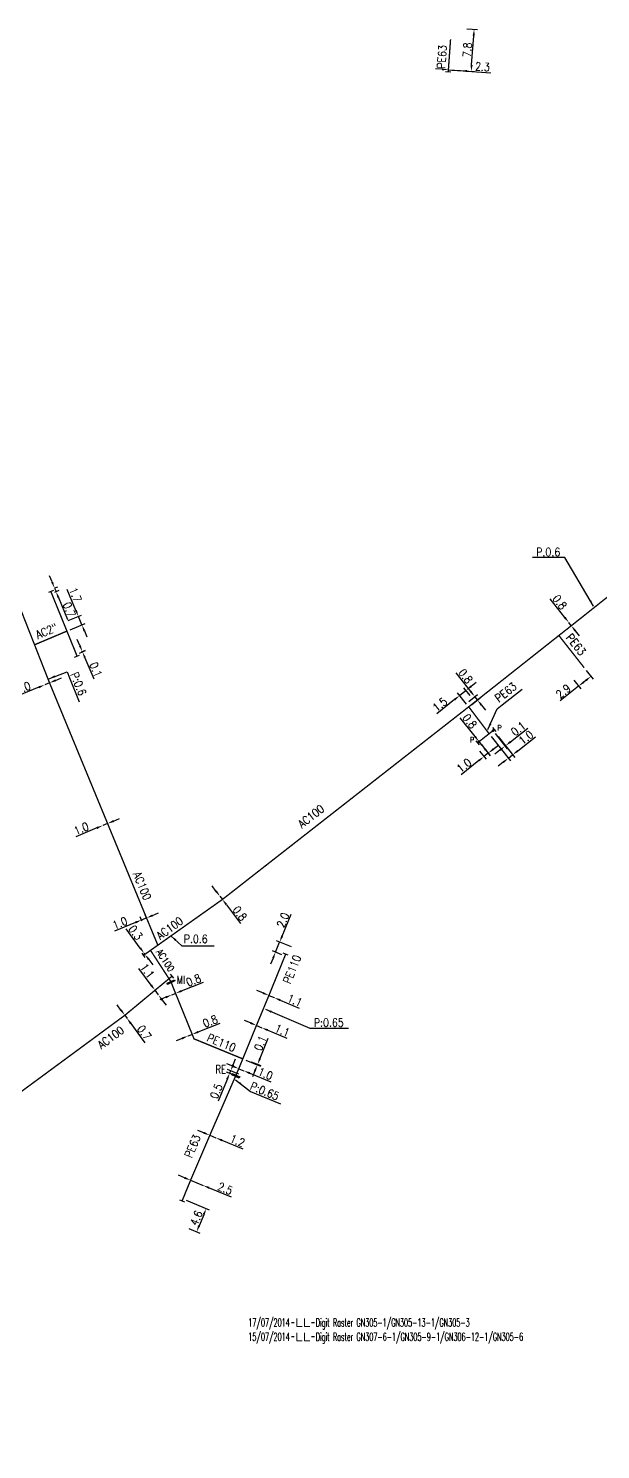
# Model space of a CAD drawing. Header units: millimetres. Extents: x 107999 to 109004, y 120010 to 121005.
# Drawn here: x 108469 to 108574.5, y 120740 to 121002 of the extents above; entities that cross this region are included whole.
import ezdxf
from ezdxf.enums import TextEntityAlignment as Align

# ---------------------------------------------------------------- set-up
doc = ezdxf.new("R2010")
doc.units = ezdxf.units.MM
doc.header["$PDMODE"] = 34
doc.linetypes.add('L_25_AP', pattern=[2000, 1000, 1000])
doc.linetypes.add('L_25_PE', pattern=[2000, 1000, 1000])
doc.layers.get('0').update_dxf_attribs({"linetype": 'CONTINUOUS'})
doc.layers.get('Defpoints').update_dxf_attribs({"linetype": 'CONTINUOUS'})
for name, color, linetype in [('L_150', 1, 'CONTINUOUS'), ('L_300', 7, 'CONTINUOUS'), ('L_340', 7, 'CONTINUOUS')]:
    doc.layers.add(name, color=color, linetype=linetype)
doc.styles.add('G_ROMANS', font='ROMANS.SHX', dxfattribs={"width": 0.75})
doc.styles.get("Standard").update_dxf_attribs({"font": 'romans.shx', "width": 0.85})
doc.dimstyles.get("Standard").update_dxf_attribs({"dimtxt": 1.5, "dimasz": 1.2, "dimexe": 0.625, "dimexo": 0.625, "dimgap": 0.25, "dimtad": 1, "dimdec": 1, "dimzin": 0, "dimdsep": 46, "dimtxsty": 'Standard', "dimcen": -0.5, "dimadec": 0, "dimazin": 0, "dimtfac": 1, "dimtdec": 1, "dimtmove": 0, "dimatfit": 3, "dimfxl": 0, "dimtolj": 1, "dimtzin": 0, "dimarcsym": 0})

# ---------------------------------------------------------------- blocks, each defined once
blk = doc.blocks.new('L_340_07')
at = {"color": 0, "linetype": 'Continuous', "const_width": 0.25, "flags": 128}
blk.add_lwpolyline([(0, 0), (0.35, 0)], dxfattribs=at)
at = {"color": 0, "linetype": 'Continuous', "flags": 128}
blk.add_lwpolyline([(0.35, -0.5), (0.35, 0.5)], dxfattribs=at)
at = {"color": 0, "linetype": 'Continuous', "width": 0.75, "flags": 3}
for tag, p in [('DEF_LEG', (0.72, -3.47)), ('DEF_COUP', (0.72, -5.97)), ('DEF_TYPE', (0.72, -8.47))]:
    blk.add_attdef(tag, text='', height=1.2, dxfattribs=at).set_placement(p, align=Align.MIDDLE)
blk = doc.blocks.new('GIS_MODF')
at = {"color": 0, "linetype": 'Continuous', "flags": 128}
for points in [[(-2.18, -0.01), (-1.68, -0.01)], [(1.52, -0.01), (2.02, -0.01)]]:
    blk.add_lwpolyline(points, dxfattribs=at)
at = {"color": 0, "linetype": 'Continuous', "width": 0.5}
blk.add_attdef('DATE', text='', height=1.5, dxfattribs=at).set_placement((-2.5, -0.8), align=Align.RIGHT)
at = {"color": 0, "linetype": 'Continuous', "width": 1.771291}
blk.add_attdef('USER', text='', height=1.5, dxfattribs=at).set_placement((-1.51, -0.8), (1.28, -0.8), align=Align.FIT)
at = {"color": 0, "linetype": 'Continuous', "width": 0.5}
blk.add_attdef('DESC', (2.29, -0.8), '', height=1.5, dxfattribs=at)
blk = doc.blocks.new('L_340_16')
at = {"linetype": 'Continuous'}
blk.add_hatch(color=0, dxfattribs=at).paths.add_polyline_path([(0.125, 0.75), (-0.125, 0.75), (-0.125, -0.75), (0.125, -0.75)])
at = {"color": 0, "linetype": 'Continuous'}
blk.add_lwpolyline([(-0.125, 0.75), (0.125, 0.75), (0.125, -0.75), (-0.125, -0.75)], close=True, dxfattribs=at)
at = {"color": 0, "linetype": 'Continuous', "width": 0.75}
for tag, height, flags, p in [('MI', 1.5, 8, (0, 3)), ('DEF_LEG', 1.2, 3, (0, -5)), ('DEF_COUP', 1.2, 3, (0, -7.5)), ('DEF_TYPE', 1.2, 3, (0, -10))]:
    blk.add_attdef(tag, text='', height=height, dxfattribs=dict(at, flags=flags)).set_placement(p, align=Align.MIDDLE)
blk = doc.blocks.new('L_340_21')
at = {"linetype": 'Continuous'}
blk.add_hatch(color=0, dxfattribs=at).paths.add_polyline_path([(0.125, 0.75), (-0.125, 0.75), (-0.125, -0.75), (0.125, -0.75)])
at = {"color": 0, "linetype": 'Continuous'}
blk.add_lwpolyline([(-0.125, 0.75), (0.125, 0.75), (0.125, -0.75), (-0.125, -0.75)], close=True, dxfattribs=at)
at = {"color": 0, "linetype": 'Continuous', "width": 0.75}
for tag, height, flags, p in [('RE', 1.5, 8, (0, 3)), ('DEF_LEG', 1.2, 3, (0, -5)), ('DEF_COUP', 1.2, 3, (0, -7.5)), ('DEF_TYPE', 1.2, 3, (0, -10))]:
    blk.add_attdef(tag, text='', height=height, dxfattribs=dict(at, flags=flags)).set_placement(p, align=Align.MIDDLE)
blk = doc.blocks.new('*D265')
at = {"layer": 'Defpoints', "color": 0, "linetype": 'Continuous', "transparency": 16777216}
for p in [(108546.47, 120994.37), (108548.72, 120994.21), (108548.72, 120994.21)]:
    blk.add_point(p, dxfattribs=at)
at = {"layer": 'L_340', "color": 0, "linetype": 'Continuous', "lineweight": -2, "transparency": 16777216}
for p, q in [((108545.27, 120994.45), (108544.08, 120994.53)), ((108546.47, 120994.37), (108548.72, 120994.21)), ((108549.91, 120994.12), (108554.27, 120993.81))]:
    blk.add_line(p, q, dxfattribs=at)
at = {"layer": 'L_340', "color": 0, "linetype": 'Continuous', "transparency": 16777216}
for points in [[(108545.29, 120994.65), (108545.26, 120994.25), (108546.47, 120994.37)], [(108549.93, 120994.32), (108549.9, 120993.92), (108548.72, 120994.21)]]:
    blk.add_solid(points, dxfattribs=at)
at = {"layer": 'L_340', "color": 0, "linetype": 'Continuous', "transparency": 16777216, "insert": (108552.76, 120994.92), "char_height": 1.5, "attachment_point": 5, "rotation": 355.9441}
blk.add_mtext('\\A1;2.3', dxfattribs=at)
blk = doc.blocks.new('*D277')
at = {"layer": 'Defpoints', "color": 0, "linetype": 'Continuous', "transparency": 16777216}
for p in [(108549.27, 121001.99), (108551.22, 121001.85), (108546.47, 120994.37)]:
    blk.add_point(p, dxfattribs=at)
at = {"layer": 'L_340', "color": 0, "linetype": 'Continuous', "lineweight": -2, "transparency": 16777216}
for p, q in [((108549.89, 121001.94), (108551.85, 121001.8)), ((108550.76, 120995.26), (108551.14, 121000.65)), ((108547.09, 120994.32), (108551.3, 120994.02))]:
    blk.add_line(p, q, dxfattribs=at)
at = {"layer": 'L_340', "color": 0, "linetype": 'Continuous', "transparency": 16777216}
for points in [[(108550.94, 121000.66), (108551.34, 121000.64), (108551.22, 121001.85)], [(108550.56, 120995.28), (108550.96, 120995.25), (108550.67, 120994.07)]]:
    blk.add_solid(points, dxfattribs=at)
at = {"layer": 'L_340', "color": 0, "linetype": 'Continuous', "transparency": 16777216, "insert": (108549.95, 120998.03), "char_height": 1.5, "attachment_point": 5, "rotation": 85.9441}
blk.add_mtext('\\A1;7.8', dxfattribs=at)
blk = doc.blocks.new('*D437')
at = {"layer": 'Defpoints', "color": 0, "linetype": 'Continuous', "transparency": 16777216}
for p in [(108473.28, 120898.58), (108473.82, 120898.8), (108473.27, 120897.82)]:
    blk.add_point(p, dxfattribs=at)
at = {"layer": 'L_340', "color": 0, "linetype": 'Continuous', "lineweight": -2, "transparency": 16777216}
for p, q in [((108473.37, 120899.92), (108472.91, 120901.03)), ((108473.82, 120898.8), (108474.09, 120898.15)), ((108473.85, 120898.82), (108474.4, 120899.04)), ((108473.85, 120898.06), (108474.66, 120898.39)), ((108474.54, 120897.04), (108476.19, 120893))]:
    blk.add_line(p, q, dxfattribs=at)
at = {"layer": 'L_340', "color": 0, "linetype": 'Continuous', "transparency": 16777216}
for points in [[(108473.55, 120899.99), (108473.18, 120899.84), (108473.82, 120898.8)], [(108474.72, 120897.12), (108474.35, 120896.97), (108474.09, 120898.15)]]:
    blk.add_solid(points, dxfattribs=at)
at = {"layer": 'L_340', "color": 0, "linetype": 'Continuous', "transparency": 16777216, "insert": (108476.52, 120894.84), "char_height": 1.5, "attachment_point": 5, "rotation": 292.2206}
blk.add_mtext('\\A1;0.7', dxfattribs=at)
blk = doc.blocks.new('*D438')
at = {"layer": 'Defpoints', "color": 0, "linetype": 'Continuous', "transparency": 16777216}
for p in [(108478.22, 120893.57), (108475.76, 120892.55), (108476.1, 120890.86)]:
    blk.add_point(p, dxfattribs=at)
at = {"layer": 'L_150', "color": 0, "linetype": 'Continuous', "lineweight": -2, "transparency": 16777216}
for p, q in [((108477.76, 120894.68), (108476.16, 120898.55)), ((108476.34, 120892.79), (108478.8, 120893.81)), ((108478.87, 120892), (108478.22, 120893.57)), ((108476.68, 120891.09), (108479.45, 120892.24)), ((108479.33, 120890.89), (108479.78, 120889.78))]:
    blk.add_line(p, q, dxfattribs=at)
at = {"layer": 'L_150', "color": 0, "linetype": 'Continuous', "transparency": 16777216}
for points in [[(108477.95, 120894.75), (108477.58, 120894.6), (108478.22, 120893.57)], [(108479.51, 120890.96), (108479.14, 120890.81), (108478.87, 120892)]]:
    blk.add_solid(points, dxfattribs=at)
at = {"layer": 'L_150', "color": 0, "linetype": 'Continuous', "transparency": 16777216, "insert": (108477.66, 120897.55), "char_height": 1.5, "attachment_point": 5, "rotation": 292.4281}
blk.add_mtext('\\A1;1.7', dxfattribs=at)
blk = doc.blocks.new('*D439')
at = {"layer": 'Defpoints', "color": 0, "linetype": 'Continuous', "transparency": 16777216}
for p in [(108472.02, 120880.96), (108472.02, 120880.96), (108472.89, 120881.32)]:
    blk.add_point(p, dxfattribs=at)
at = {"layer": 'L_150', "color": 0, "linetype": 'Continuous', "lineweight": -2, "transparency": 16777216}
for p, q in [((108470.91, 120880.5), (108467.04, 120878.9)), ((108472.89, 120881.32), (108472.02, 120880.96)), ((108474, 120881.78), (108475.11, 120882.24))]:
    blk.add_line(p, q, dxfattribs=at)
at = {"layer": 'L_150', "color": 0, "linetype": 'Continuous', "transparency": 16777216}
for points in [[(108470.83, 120880.68), (108470.98, 120880.31), (108472.02, 120880.96)], [(108473.93, 120881.96), (108474.08, 120881.59), (108472.89, 120881.32)]]:
    blk.add_solid(points, dxfattribs=at)
at = {"layer": 'L_150', "color": 0, "linetype": 'Continuous', "transparency": 16777216, "insert": (108468.04, 120880.39), "char_height": 1.5, "attachment_point": 5, "rotation": 22.4661}
blk.add_mtext('\\A1;1.0', dxfattribs=at)
blk = doc.blocks.new('*D440')
at = {"layer": 'Defpoints', "color": 0, "linetype": 'Continuous', "transparency": 16777216}
for p in [(108482.72, 120855.02), (108482.72, 120855.02), (108483.6, 120855.38)]:
    blk.add_point(p, dxfattribs=at)
at = {"layer": 'L_150', "color": 0, "linetype": 'Continuous', "lineweight": -2, "transparency": 16777216}
for p, q in [((108484.71, 120855.84), (108485.82, 120856.29)), ((108481.61, 120854.56), (108477.74, 120852.96)), ((108483.6, 120855.38), (108482.72, 120855.02))]:
    blk.add_line(p, q, dxfattribs=at)
at = {"layer": 'L_150', "color": 0, "linetype": 'Continuous', "transparency": 16777216}
for points in [[(108481.53, 120854.74), (108481.69, 120854.37), (108482.72, 120855.02)], [(108484.63, 120856.02), (108484.78, 120855.65), (108483.6, 120855.38)]]:
    blk.add_solid(points, dxfattribs=at)
at = {"layer": 'L_150', "color": 0, "linetype": 'Continuous', "transparency": 16777216, "insert": (108478.74, 120854.46), "char_height": 1.5, "attachment_point": 5, "rotation": 22.383}
blk.add_mtext('\\A1;1.0', dxfattribs=at)
blk = doc.blocks.new('*D441')
at = {"layer": 'Defpoints', "color": 0, "linetype": 'Continuous', "transparency": 16777216}
for p in [(108489.86, 120837.59), (108490.17, 120836.83), (108491.1, 120837.21)]:
    blk.add_point(p, dxfattribs=at)
at = {"layer": 'L_150', "color": 0, "linetype": 'Continuous', "lineweight": -2, "transparency": 16777216}
for p, q in [((108489.93, 120837.41), (108489.62, 120838.17)), ((108490.78, 120837.97), (108489.86, 120837.59)), ((108490.86, 120837.79), (108490.55, 120838.55)), ((108491.89, 120838.43), (108493, 120838.89)), ((108488.75, 120837.14), (108484.88, 120835.54))]:
    blk.add_line(p, q, dxfattribs=at)
at = {"layer": 'L_150', "color": 0, "linetype": 'Continuous', "transparency": 16777216}
for points in [[(108491.82, 120838.62), (108491.97, 120838.25), (108490.78, 120837.97)], [(108488.67, 120837.32), (108488.83, 120836.95), (108489.86, 120837.59)]]:
    blk.add_solid(points, dxfattribs=at)
at = {"layer": 'L_150', "color": 0, "linetype": 'Continuous', "transparency": 16777216, "insert": (108485.88, 120837.03), "char_height": 1.5, "attachment_point": 5, "rotation": 22.3813}
blk.add_mtext('\\A1;1.0', dxfattribs=at)
blk = doc.blocks.new('*D442')
at = {"layer": 'Defpoints', "color": 0, "linetype": 'Continuous', "transparency": 16777216}
for p in [(108490.34, 120831.47), (108490.34, 120831.47), (108490.49, 120831.27)]:
    blk.add_point(p, dxfattribs=at)
at = {"layer": 'L_340', "color": 0, "linetype": 'Continuous', "lineweight": -2, "transparency": 16777216}
for p, q in [((108489.62, 120832.43), (108487.02, 120835.95)), ((108490.49, 120831.27), (108490.34, 120831.47)), ((108491.2, 120830.31), (108491.92, 120829.34))]:
    blk.add_line(p, q, dxfattribs=at)
at = {"layer": 'L_340', "color": 0, "linetype": 'Continuous', "transparency": 16777216}
for points in [[(108489.78, 120832.55), (108489.46, 120832.32), (108490.34, 120831.47)], [(108491.36, 120830.42), (108491.04, 120830.19), (108490.49, 120831.27)]]:
    blk.add_solid(points, dxfattribs=at)
at = {"layer": 'L_340', "color": 0, "linetype": 'Continuous', "transparency": 16777216, "insert": (108488.77, 120835.27), "char_height": 1.5, "attachment_point": 5, "rotation": 306.5293}
blk.add_mtext('\\A1;0.3', dxfattribs=at)
blk = doc.blocks.new('*D445')
at = {"layer": 'Defpoints', "color": 0, "linetype": 'Continuous', "transparency": 16777216}
for p in [(108477.84, 120886.58), (108478.2, 120886.78), (108478.94, 120887.1)]:
    blk.add_point(p, dxfattribs=at)
at = {"layer": 'L_340', "color": 0, "linetype": 'Continuous', "lineweight": -2, "transparency": 16777216}
for p, q in [((108478.48, 120888.2), (108478.01, 120889.31)), ((108478.42, 120886.82), (108479.54, 120887.29)), ((108478.77, 120887.02), (108479.52, 120887.34)), ((108478.94, 120887.1), (108478.96, 120887.05)), ((108479.43, 120885.94), (108481.06, 120882.08))]:
    blk.add_line(p, q, dxfattribs=at)
at = {"layer": 'L_340', "color": 0, "linetype": 'Continuous', "transparency": 16777216}
for points in [[(108478.66, 120888.28), (108478.29, 120888.12), (108478.94, 120887.1)], [(108479.61, 120886.02), (108479.25, 120885.87), (108478.96, 120887.05)]]:
    blk.add_solid(points, dxfattribs=at)
at = {"layer": 'L_340', "color": 0, "linetype": 'Continuous', "transparency": 16777216, "insert": (108481.43, 120883.77), "char_height": 1.5, "attachment_point": 5, "rotation": 292.8728}
blk.add_mtext('\\A1;0.1', dxfattribs=at)
blk = doc.blocks.new('*D449')
at = {"layer": 'Defpoints', "color": 0, "linetype": 'Continuous', "transparency": 16777216}
for p in [(108486.78, 120820.02), (108487.19, 120819.46), (108487.19, 120819.46)]:
    blk.add_point(p, dxfattribs=at)
at = {"layer": 'L_150', "color": 0, "linetype": 'Continuous', "lineweight": -2, "transparency": 16777216}
for p, q in [((108486.06, 120820.99), (108485.35, 120821.95)), ((108486.78, 120820.02), (108487.19, 120819.46)), ((108487.9, 120818.49), (108490.5, 120814.97))]:
    blk.add_line(p, q, dxfattribs=at)
at = {"layer": 'L_150', "color": 0, "linetype": 'Continuous', "transparency": 16777216}
for points in [[(108486.23, 120821.1), (108485.9, 120820.87), (108486.78, 120820.02)], [(108488.06, 120818.61), (108487.74, 120818.37), (108487.19, 120819.46)]]:
    blk.add_solid(points, dxfattribs=at)
at = {"layer": 'L_150', "color": 0, "linetype": 'Continuous', "transparency": 16777216, "insert": (108490.36, 120816.84), "char_height": 1.5, "attachment_point": 5, "rotation": 306.3827}
blk.add_mtext('\\A1;0.7', dxfattribs=at)
blk = doc.blocks.new('*D450')
at = {"layer": 'Defpoints', "color": 0, "linetype": 'Continuous', "transparency": 16777216}
for p in [(108492.35, 120824.64), (108492.98, 120823.79), (108492.98, 120823.79)]:
    blk.add_point(p, dxfattribs=at)
at = {"layer": 'L_150', "color": 0, "linetype": 'Continuous', "lineweight": -2, "transparency": 16777216}
for p, q in [((108491.63, 120825.6), (108489.35, 120828.67)), ((108492.98, 120823.79), (108492.35, 120824.64)), ((108493.69, 120822.83), (108494.41, 120821.87))]:
    blk.add_line(p, q, dxfattribs=at)
at = {"layer": 'L_150', "color": 0, "linetype": 'Continuous', "transparency": 16777216}
for points in [[(108491.8, 120825.72), (108491.47, 120825.48), (108492.35, 120824.64)], [(108493.85, 120822.95), (108493.53, 120822.71), (108492.98, 120823.79)]]:
    blk.add_solid(points, dxfattribs=at)
at = {"layer": 'L_150', "color": 0, "linetype": 'Continuous', "transparency": 16777216, "insert": (108490.94, 120828.21), "char_height": 1.5, "attachment_point": 5, "rotation": 306.6447}
blk.add_mtext('\\A1;1.1', dxfattribs=at)
blk = doc.blocks.new('*D451')
at = {"layer": 'Defpoints', "color": 0, "linetype": 'Continuous', "transparency": 16777216}
for p in [(108495.44, 120823.79), (108495.44, 120823.79), (108496.14, 120824.07)]:
    blk.add_point(p, dxfattribs=at)
at = {"layer": 'L_150', "color": 0, "linetype": 'Continuous', "lineweight": -2, "transparency": 16777216}
for p, q in [((108497.25, 120824.51), (108501.31, 120826.15)), ((108494.33, 120823.34), (108493.22, 120822.89)), ((108495.44, 120823.79), (108496.14, 120824.07))]:
    blk.add_line(p, q, dxfattribs=at)
at = {"layer": 'L_150', "color": 0, "linetype": 'Continuous', "transparency": 16777216}
for points in [[(108494.26, 120823.52), (108494.41, 120823.15), (108495.44, 120823.79)], [(108497.18, 120824.7), (108497.33, 120824.33), (108496.14, 120824.07)]]:
    blk.add_solid(points, dxfattribs=at)
at = {"layer": 'L_150', "color": 0, "linetype": 'Continuous', "transparency": 16777216, "insert": (108499.46, 120826.48), "char_height": 1.5, "attachment_point": 5, "rotation": 21.9219}
blk.add_mtext('\\A1;0.8', dxfattribs=at)
blk = doc.blocks.new('*D452')
at = {"layer": 'Defpoints', "color": 0, "linetype": 'Continuous', "transparency": 16777216}
for p in [(108506.3, 120809.78), (108507.23, 120808.85), (108508.37, 120808.92)]:
    blk.add_point(p, dxfattribs=at)
at = {"layer": 'L_340', "color": 0, "linetype": 'Continuous', "lineweight": -2, "transparency": 16777216}
for p, q in [((108506.76, 120810.89), (108507.22, 120812)), ((108506.65, 120809.09), (108505.53, 120809.56)), ((108507.79, 120809.16), (108505.72, 120810.02)), ((108506.3, 120809.78), (108506.11, 120809.32)), ((108505.65, 120808.21), (108503.97, 120804.18))]:
    blk.add_line(p, q, dxfattribs=at)
at = {"layer": 'L_340', "color": 0, "linetype": 'Continuous', "transparency": 16777216}
for points in [[(108505.46, 120808.29), (108505.83, 120808.13), (108506.11, 120809.32)], [(108506.58, 120810.97), (108506.95, 120810.81), (108506.3, 120809.78)]]:
    blk.add_solid(points, dxfattribs=at)
at = {"layer": 'L_340', "color": 0, "linetype": 'Continuous', "transparency": 16777216, "insert": (108503.66, 120806.02), "char_height": 1.5, "attachment_point": 5, "rotation": 67.4122}
blk.add_mtext('\\A1;0.5', dxfattribs=at)
blk = doc.blocks.new('*D453')
at = {"layer": 'Defpoints', "color": 0, "linetype": 'Continuous', "transparency": 16777216}
for p in [(108508.54, 120811.99), (108509.51, 120811.7), (108511.27, 120810.98)]:
    blk.add_point(p, dxfattribs=at)
at = {"layer": 'L_150', "color": 0, "linetype": 'Continuous', "lineweight": -2, "transparency": 16777216}
for p, q in [((108511.72, 120812.09), (108513.25, 120815.79)), ((108509.12, 120811.75), (108511.81, 120810.65)), ((108510.09, 120811.46), (108511.85, 120810.74)), ((108510.77, 120809.77), (108510.32, 120808.66)), ((108511.23, 120810.88), (108511.27, 120810.98))]:
    blk.add_line(p, q, dxfattribs=at)
at = {"layer": 'L_150', "color": 0, "linetype": 'Continuous', "transparency": 16777216}
for points in [[(108511.54, 120812.16), (108511.91, 120812.01), (108511.27, 120810.98)], [(108510.59, 120809.85), (108510.96, 120809.7), (108511.23, 120810.88)]]:
    blk.add_solid(points, dxfattribs=at)
at = {"layer": 'L_150', "color": 0, "linetype": 'Continuous', "transparency": 16777216, "insert": (108511.79, 120814.87), "char_height": 1.5, "attachment_point": 5, "rotation": 67.6666}
blk.add_mtext('\\A1;0.1', dxfattribs=at)
blk = doc.blocks.new('*D454')
at = {"layer": 'Defpoints', "color": 0, "linetype": 'Continuous', "transparency": 16777216}
for p in [(108507.8, 120810.18), (108508.73, 120809.8), (108508.73, 120809.8)]:
    blk.add_point(p, dxfattribs=at)
at = {"layer": 'L_150', "color": 0, "linetype": 'Continuous', "lineweight": -2, "transparency": 16777216}
for p, q in [((108506.69, 120810.63), (108505.58, 120811.09)), ((108507.8, 120810.18), (108508.73, 120809.8)), ((108509.84, 120809.35), (108513.72, 120807.76))]:
    blk.add_line(p, q, dxfattribs=at)
at = {"layer": 'L_150', "color": 0, "linetype": 'Continuous', "transparency": 16777216}
for points in [[(108506.77, 120810.82), (108506.62, 120810.45), (108507.8, 120810.18)], [(108509.92, 120809.53), (108509.76, 120809.16), (108508.73, 120809.8)]]:
    blk.add_solid(points, dxfattribs=at)
at = {"layer": 'L_150', "color": 0, "linetype": 'Continuous', "transparency": 16777216, "insert": (108512.71, 120809.25), "char_height": 1.5, "attachment_point": 5, "rotation": 337.7218}
blk.add_mtext('\\A1;1.0', dxfattribs=at)
blk = doc.blocks.new('*D455')
at = {"layer": 'Defpoints', "color": 0, "linetype": 'Continuous', "transparency": 16777216}
for p in [(108502.46, 120797.9), (108503.57, 120797.44), (108503.57, 120797.44)]:
    blk.add_point(p, dxfattribs=at)
at = {"layer": 'L_150', "color": 0, "linetype": 'Continuous', "lineweight": -2, "transparency": 16777216}
for p, q in [((108501.35, 120798.35), (108500.24, 120798.81)), ((108502.46, 120797.9), (108503.57, 120797.44)), ((108504.68, 120796.99), (108508.56, 120795.4))]:
    blk.add_line(p, q, dxfattribs=at)
at = {"layer": 'L_150', "color": 0, "linetype": 'Continuous', "transparency": 16777216}
for points in [[(108501.43, 120798.54), (108501.28, 120798.17), (108502.46, 120797.9)], [(108504.76, 120797.17), (108504.61, 120796.8), (108503.57, 120797.44)]]:
    blk.add_solid(points, dxfattribs=at)
at = {"layer": 'L_150', "color": 0, "linetype": 'Continuous', "transparency": 16777216, "insert": (108507.56, 120796.89), "char_height": 1.5, "attachment_point": 5, "rotation": 337.7218}
blk.add_mtext('\\A1;1.2', dxfattribs=at)
blk = doc.blocks.new('*D456')
at = {"layer": 'Defpoints', "color": 0, "linetype": 'Continuous', "transparency": 16777216}
for p in [(108498.91, 120789.61), (108501.22, 120788.66), (108501.22, 120788.66)]:
    blk.add_point(p, dxfattribs=at)
at = {"layer": 'L_150', "color": 0, "linetype": 'Continuous', "lineweight": -2, "transparency": 16777216}
for p, q in [((108497.8, 120790.06), (108496.69, 120790.52)), ((108498.91, 120789.61), (108501.22, 120788.66)), ((108502.33, 120788.21), (108506.38, 120786.55))]:
    blk.add_line(p, q, dxfattribs=at)
at = {"layer": 'L_150', "color": 0, "linetype": 'Continuous', "transparency": 16777216}
for points in [[(108497.87, 120790.25), (108497.72, 120789.88), (108498.91, 120789.61)], [(108502.41, 120788.39), (108502.26, 120788.02), (108501.22, 120788.66)]]:
    blk.add_solid(points, dxfattribs=at)
at = {"layer": 'L_150', "color": 0, "linetype": 'Continuous', "transparency": 16777216, "insert": (108505.29, 120788.08), "char_height": 1.5, "attachment_point": 5, "rotation": 337.7578}
blk.add_mtext('\\A1;2.5', dxfattribs=at)
blk = doc.blocks.new('*D457')
at = {"layer": 'Defpoints', "color": 0, "linetype": 'Continuous', "transparency": 16777216}
for p in [(108497.49, 120786.15), (108498.03, 120780.95), (108500.03, 120780.12)]:
    blk.add_point(p, dxfattribs=at)
at = {"layer": 'L_340', "color": 0, "linetype": 'Continuous', "lineweight": -2, "transparency": 16777216}
for p, q in [((108498.07, 120785.91), (108502.36, 120784.13)), ((108501.33, 120783.26), (108500.49, 120781.23)), ((108498.61, 120780.71), (108500.6, 120779.88))]:
    blk.add_line(p, q, dxfattribs=at)
at = {"layer": 'L_340', "color": 0, "linetype": 'Continuous', "transparency": 16777216}
for points in [[(108501.14, 120783.34), (108501.51, 120783.19), (108501.79, 120784.37)], [(108500.3, 120781.31), (108500.67, 120781.16), (108500.03, 120780.12)]]:
    blk.add_solid(points, dxfattribs=at)
at = {"layer": 'L_340', "color": 0, "linetype": 'Continuous', "transparency": 16777216, "insert": (108499.98, 120782.63), "char_height": 1.5, "attachment_point": 5, "rotation": 67.5282}
blk.add_mtext('\\A1;4.6', dxfattribs=at)
blk = doc.blocks.new('*D458')
at = {"layer": 'Defpoints', "color": 0, "linetype": 'Continuous', "transparency": 16777216}
for p in [(108511.06, 120818.15), (108512.03, 120817.74), (108512.03, 120817.74)]:
    blk.add_point(p, dxfattribs=at)
at = {"layer": 'L_150', "color": 0, "linetype": 'Continuous', "lineweight": -2, "transparency": 16777216}
for p, q in [((108509.96, 120818.62), (108508.85, 120819.08)), ((108511.06, 120818.15), (108512.03, 120817.74)), ((108513.14, 120817.28), (108516.66, 120815.8))]:
    blk.add_line(p, q, dxfattribs=at)
at = {"layer": 'L_150', "color": 0, "linetype": 'Continuous', "transparency": 16777216}
for points in [[(108510.04, 120818.8), (108509.88, 120818.43), (108511.06, 120818.15)], [(108513.22, 120817.46), (108513.06, 120817.1), (108512.03, 120817.74)]]:
    blk.add_solid(points, dxfattribs=at)
at = {"layer": 'L_150', "color": 0, "linetype": 'Continuous', "transparency": 16777216, "insert": (108515.84, 120817.23), "char_height": 1.5, "attachment_point": 5, "rotation": 337.1941}
blk.add_mtext('\\A1;1.1', dxfattribs=at)
blk = doc.blocks.new('*D459')
at = {"layer": 'Defpoints', "color": 0, "linetype": 'Continuous', "transparency": 16777216}
for p in [(108513.36, 120823.68), (108514.33, 120823.28), (108514.33, 120823.28)]:
    blk.add_point(p, dxfattribs=at)
at = {"layer": 'L_150', "color": 0, "linetype": 'Continuous', "lineweight": -2, "transparency": 16777216}
for p, q in [((108512.25, 120824.14), (108511.14, 120824.6)), ((108513.36, 120823.68), (108514.33, 120823.28)), ((108515.43, 120822.82), (108518.97, 120821.35))]:
    blk.add_line(p, q, dxfattribs=at)
at = {"layer": 'L_150', "color": 0, "linetype": 'Continuous', "transparency": 16777216}
for points in [[(108512.32, 120824.33), (108512.17, 120823.96), (108513.36, 120823.68)], [(108515.51, 120823), (108515.36, 120822.63), (108514.33, 120823.28)]]:
    blk.add_solid(points, dxfattribs=at)
at = {"layer": 'L_150', "color": 0, "linetype": 'Continuous', "transparency": 16777216, "insert": (108518.14, 120822.78), "char_height": 1.5, "attachment_point": 5, "rotation": 337.4731}
blk.add_mtext('\\A1;1.1', dxfattribs=at)
blk = doc.blocks.new('*D460')
at = {"layer": 'Defpoints', "color": 0, "linetype": 'Continuous', "transparency": 16777216}
for p in [(108504.33, 120841.98), (108504.33, 120841.98), (108504.78, 120841.38)]:
    blk.add_point(p, dxfattribs=at)
at = {"layer": 'L_150', "color": 0, "linetype": 'Continuous', "lineweight": -2, "transparency": 16777216}
for p, q in [((108503.6, 120842.94), (108502.88, 120843.89)), ((108504.33, 120841.98), (108504.78, 120841.38)), ((108505.51, 120840.42), (108508.15, 120836.94))]:
    blk.add_line(p, q, dxfattribs=at)
at = {"layer": 'L_150', "color": 0, "linetype": 'Continuous', "transparency": 16777216}
for points in [[(108503.76, 120843.06), (108503.44, 120842.81), (108504.33, 120841.98)], [(108505.67, 120840.55), (108505.35, 120840.3), (108504.78, 120841.38)]]:
    blk.add_solid(points, dxfattribs=at)
at = {"layer": 'L_150', "color": 0, "linetype": 'Continuous', "transparency": 16777216, "insert": (108507.99, 120838.81), "char_height": 1.5, "attachment_point": 5, "rotation": 307.1445}
blk.add_mtext('\\A1;0.8', dxfattribs=at)
blk = doc.blocks.new('*D461')
at = {"layer": 'Defpoints', "color": 0, "linetype": 'Continuous', "transparency": 16777216}
for p in [(108549.72, 120879.92), (108550.89, 120878.47), (108550.22, 120876.9)]:
    blk.add_point(p, dxfattribs=at)
at = {"layer": 'L_150', "color": 0, "linetype": 'Continuous', "lineweight": -2, "transparency": 16777216}
for p, q in [((108549.72, 120879.92), (108548.55, 120878.98)), ((108550.5, 120878.96), (108549.33, 120880.41)), ((108550.66, 120880.68), (108551.6, 120881.43)), ((108547.62, 120878.23), (108544.35, 120875.61)), ((108549.83, 120877.39), (108548.16, 120879.47))]:
    blk.add_line(p, q, dxfattribs=at)
at = {"layer": 'L_150', "color": 0, "linetype": 'Continuous', "transparency": 16777216}
for points in [[(108550.53, 120880.83), (108550.78, 120880.52), (108549.72, 120879.92)], [(108547.49, 120878.39), (108547.74, 120878.08), (108548.55, 120878.98)]]:
    blk.add_solid(points, dxfattribs=at)
at = {"layer": 'L_150', "color": 0, "linetype": 'Continuous', "transparency": 16777216, "insert": (108544.89, 120877.32), "char_height": 1.5, "attachment_point": 5, "rotation": 38.7655}
blk.add_mtext('\\A1;1.5', dxfattribs=at)
blk = doc.blocks.new('*D462')
at = {"layer": 'Defpoints', "color": 0, "linetype": 'Continuous', "transparency": 16777216}
for p in [(108553.98, 120871.94), (108555.26, 120871.94), (108558.32, 120868.04)]:
    blk.add_point(p, dxfattribs=at)
at = {"layer": 'L_150', "color": 0, "linetype": 'Continuous', "lineweight": -2, "transparency": 16777216}
for p, q in [((108554.37, 120871.45), (108557.92, 120866.93)), ((108555.64, 120871.45), (108558.7, 120867.55)), ((108559.26, 120868.78), (108562.56, 120871.37)), ((108557.53, 120867.43), (108558.32, 120868.04)), ((108556.59, 120866.68), (108555.65, 120865.94))]:
    blk.add_line(p, q, dxfattribs=at)
at = {"layer": 'L_150', "color": 0, "linetype": 'Continuous', "transparency": 16777216}
for points in [[(108556.47, 120866.84), (108556.71, 120866.53), (108557.53, 120867.43)], [(108559.14, 120868.94), (108559.39, 120868.63), (108558.32, 120868.04)]]:
    blk.add_solid(points, dxfattribs=at)
at = {"layer": 'L_150', "color": 0, "linetype": 'Continuous', "transparency": 16777216, "insert": (108560.76, 120871.24), "char_height": 1.5, "attachment_point": 5, "rotation": 38.1695}
blk.add_mtext('\\A1;1.0', dxfattribs=at)
blk = doc.blocks.new('*D463')
at = {"layer": 'Defpoints', "color": 0, "linetype": 'Continuous', "transparency": 16777216}
for p in [(108552.12, 120870.48), (108552.62, 120869.85), (108552.62, 120869.85)]:
    blk.add_point(p, dxfattribs=at)
at = {"layer": 'L_300', "color": 0, "linetype": 'Continuous', "lineweight": -2, "transparency": 16777216}
for p, q in [((108551.38, 120871.42), (108548.64, 120874.88)), ((108552.62, 120869.85), (108552.12, 120870.48)), ((108553.36, 120868.91), (108554.11, 120867.97))]:
    blk.add_line(p, q, dxfattribs=at)
at = {"layer": 'L_300', "color": 0, "linetype": 'Continuous', "transparency": 16777216}
for points in [[(108551.53, 120871.55), (108551.22, 120871.3), (108552.12, 120870.48)], [(108553.52, 120869.04), (108553.21, 120868.79), (108552.62, 120869.85)]]:
    blk.add_solid(points, dxfattribs=at)
at = {"layer": 'L_300', "color": 0, "linetype": 'Continuous', "transparency": 16777216, "insert": (108550.41, 120874.26), "char_height": 1.5, "attachment_point": 5, "rotation": 308.3603}
blk.add_mtext('\\A1;0.8', dxfattribs=at)
blk = doc.blocks.new('*D464')
at = {"layer": 'Defpoints', "color": 0, "linetype": 'Continuous', "transparency": 16777216}
for p in [(108552.12, 120870.48), (108551.84, 120869.23), (108553.03, 120867.73)]:
    blk.add_point(p, dxfattribs=at)
at = {"layer": 'L_300', "color": 0, "linetype": 'Continuous', "lineweight": -2, "transparency": 16777216}
for p, q in [((108552.51, 120869.99), (108554.2, 120867.86)), ((108554.75, 120869.09), (108555.69, 120869.84)), ((108552.09, 120866.98), (108548.8, 120864.38)), ((108552.22, 120868.74), (108553.42, 120867.24)), ((108553.81, 120868.35), (108553.03, 120867.73))]:
    blk.add_line(p, q, dxfattribs=at)
at = {"layer": 'L_300', "color": 0, "linetype": 'Continuous', "transparency": 16777216}
for points in [[(108551.96, 120867.14), (108552.21, 120866.83), (108553.03, 120867.73)], [(108554.63, 120869.25), (108554.88, 120868.94), (108553.81, 120868.35)]]:
    blk.add_solid(points, dxfattribs=at)
at = {"layer": 'L_300', "color": 0, "linetype": 'Continuous', "transparency": 16777216, "insert": (108549.35, 120866.09), "char_height": 1.5, "attachment_point": 5, "rotation": 38.3602}
blk.add_mtext('\\A1;1.0', dxfattribs=at)
blk = doc.blocks.new('*D465')
at = {"layer": 'Defpoints', "color": 0, "linetype": 'Continuous', "transparency": 16777216}
for p in [(108554.69, 120872.5), (108555.26, 120871.94), (108557, 120869.72)]:
    blk.add_point(p, dxfattribs=at)
at = {"layer": 'L_300', "color": 0, "linetype": 'Continuous', "lineweight": -2, "transparency": 16777216}
for p, q in [((108555.07, 120872.01), (108557.31, 120869.16)), ((108557.95, 120870.46), (108561.1, 120872.94)), ((108555.64, 120871.45), (108557.39, 120869.23)), ((108556.92, 120869.66), (108557, 120869.72)), ((108555.98, 120868.91), (108555.04, 120868.17))]:
    blk.add_line(p, q, dxfattribs=at)
at = {"layer": 'L_300', "color": 0, "linetype": 'Continuous', "transparency": 16777216}
for points in [[(108555.86, 120869.07), (108556.1, 120868.76), (108556.92, 120869.66)], [(108557.82, 120870.62), (108558.07, 120870.3), (108557, 120869.72)]]:
    blk.add_solid(points, dxfattribs=at)
at = {"layer": 'L_300', "color": 0, "linetype": 'Continuous', "transparency": 16777216, "insert": (108559.37, 120872.85), "char_height": 1.5, "attachment_point": 5, "rotation": 38.1695}
blk.add_mtext('\\A1;0.1', dxfattribs=at)
blk = doc.blocks.new('*D466')
at = {"layer": 'Defpoints', "color": 0, "linetype": 'Continuous', "transparency": 16777216}
for p in [(108549.72, 120877.53), (108551.33, 120878.79), (108550.22, 120876.9)]:
    blk.add_point(p, dxfattribs=at)
at = {"layer": 'L_150', "color": 0, "linetype": 'Continuous', "lineweight": -2, "transparency": 16777216}
for p, q in [((108550.59, 120879.74), (108547.88, 120883.18)), ((108550.21, 120877.91), (108551.82, 120879.18)), ((108550.71, 120877.29), (108552.31, 120878.55)), ((108551.82, 120878.17), (108551.33, 120878.79)), ((108552.56, 120877.22), (108553.31, 120876.28))]:
    blk.add_line(p, q, dxfattribs=at)
at = {"layer": 'L_150', "color": 0, "linetype": 'Continuous', "transparency": 16777216}
for points in [[(108550.74, 120879.86), (108550.43, 120879.61), (108551.33, 120878.79)], [(108552.72, 120877.35), (108552.41, 120877.1), (108551.82, 120878.17)]]:
    blk.add_solid(points, dxfattribs=at)
at = {"layer": 'L_150', "color": 0, "linetype": 'Continuous', "transparency": 16777216, "insert": (108549.64, 120882.55), "char_height": 1.5, "attachment_point": 5, "rotation": 308.2318}
blk.add_mtext('\\A1;0.8', dxfattribs=at)
blk = doc.blocks.new('*D467')
at = {"layer": 'Defpoints', "color": 0, "linetype": 'Continuous', "transparency": 16777216}
for p in [(108568.68, 120892.44), (108568.68, 120892.44), (108569.14, 120891.85)]:
    blk.add_point(p, dxfattribs=at)
at = {"layer": 'L_150', "color": 0, "linetype": 'Continuous', "lineweight": -2, "transparency": 16777216}
for p, q in [((108567.94, 120893.39), (108565.25, 120896.83)), ((108569.14, 120891.85), (108568.68, 120892.44)), ((108569.88, 120890.91), (108570.62, 120889.96))]:
    blk.add_line(p, q, dxfattribs=at)
at = {"layer": 'L_150', "color": 0, "linetype": 'Continuous', "transparency": 16777216}
for points in [[(108568.1, 120893.51), (108567.78, 120893.27), (108568.68, 120892.44)], [(108570.04, 120891.03), (108569.72, 120890.78), (108569.14, 120891.85)]]:
    blk.add_solid(points, dxfattribs=at)
at = {"layer": 'L_150', "color": 0, "linetype": 'Continuous', "transparency": 16777216, "insert": (108567.01, 120896.2), "char_height": 1.5, "attachment_point": 5, "rotation": 308.0056}
blk.add_mtext('\\A1;0.8', dxfattribs=at)
blk = doc.blocks.new('*D468')
at = {"layer": 'Defpoints', "color": 0, "linetype": 'Continuous', "transparency": 16777216}
for p in [(108571.52, 120884.11), (108569.24, 120882.32), (108570.5, 120880.72)]:
    blk.add_point(p, dxfattribs=at)
at = {"layer": 'L_150', "color": 0, "linetype": 'Continuous', "lineweight": -2, "transparency": 16777216}
for p, q in [((108571.91, 120883.62), (108573.16, 120882.03)), ((108570.5, 120880.72), (108567.07, 120878.03)), ((108569.63, 120881.82), (108570.88, 120880.23)), ((108571.83, 120881.77), (108571.44, 120881.47))]:
    blk.add_line(p, q, dxfattribs=at)
at = {"layer": 'L_150', "color": 0, "linetype": 'Continuous', "transparency": 16777216}
for points in [[(108571.71, 120881.93), (108571.96, 120881.62), (108572.78, 120882.52)], [(108571.32, 120881.62), (108571.56, 120881.31), (108570.5, 120880.72)]]:
    blk.add_solid(points, dxfattribs=at)
at = {"layer": 'L_150', "color": 0, "linetype": 'Continuous', "transparency": 16777216, "insert": (108567.67, 120879.77), "char_height": 1.5, "attachment_point": 5, "rotation": 38.1828}
blk.add_mtext('\\A1;2.9', dxfattribs=at)
blk = doc.blocks.new('*D471')
at = {"layer": 'Defpoints', "color": 0, "linetype": 'Continuous', "transparency": 16777216}
for p in [(108498.47, 120816.22), (108498.47, 120816.22), (108499.21, 120816.51)]:
    blk.add_point(p, dxfattribs=at)
at = {"layer": 'L_150', "color": 0, "linetype": 'Continuous', "lineweight": -2, "transparency": 16777216}
for p, q in [((108500.33, 120816.96), (108504.39, 120818.58)), ((108497.36, 120815.77), (108496.24, 120815.33)), ((108498.47, 120816.22), (108499.21, 120816.51))]:
    blk.add_line(p, q, dxfattribs=at)
at = {"layer": 'L_150', "color": 0, "linetype": 'Continuous', "transparency": 16777216}
for points in [[(108500.25, 120817.15), (108500.4, 120816.77), (108499.21, 120816.51)], [(108497.28, 120815.96), (108497.43, 120815.59), (108498.47, 120816.22)]]:
    blk.add_solid(points, dxfattribs=at)
at = {"layer": 'L_150', "color": 0, "linetype": 'Continuous', "transparency": 16777216, "insert": (108502.54, 120818.92), "char_height": 1.5, "attachment_point": 5, "rotation": 21.7997}
blk.add_mtext('\\A1;0.8', dxfattribs=at)
blk = doc.blocks.new('*D472')
at = {"layer": 'Defpoints', "color": 0, "linetype": 'Continuous', "transparency": 16777216}
for p in [(108515.34, 120833.52), (108516.31, 120830.95), (108518.08, 120832.39)]:
    blk.add_point(p, dxfattribs=at)
at = {"layer": 'L_340', "color": 0, "linetype": 'Continuous', "lineweight": -2, "transparency": 16777216}
for p, q in [((108515.8, 120834.62), (108517.47, 120838.67)), ((108514.58, 120831.67), (108515.34, 120833.52)), ((108517.5, 120832.63), (108514.77, 120833.75)), ((108514.13, 120830.56), (108513.67, 120829.45)), ((108515.73, 120831.19), (108514.01, 120831.9))]:
    blk.add_line(p, q, dxfattribs=at)
at = {"layer": 'L_340', "color": 0, "linetype": 'Continuous', "transparency": 16777216}
for points in [[(108515.62, 120834.7), (108515.99, 120834.55), (108515.34, 120833.52)], [(108513.94, 120830.63), (108514.31, 120830.48), (108514.58, 120831.67)]]:
    blk.add_solid(points, dxfattribs=at)
at = {"layer": 'L_340', "color": 0, "linetype": 'Continuous', "transparency": 16777216, "insert": (108515.94, 120837.58), "char_height": 1.5, "attachment_point": 5, "rotation": 67.6224}
blk.add_mtext('\\A1;2.0', dxfattribs=at)
blk = doc.blocks.new('L_300_12')
at = {"color": 0, "linetype": 'Continuous', "const_width": 0.248, "flags": 128}
blk.add_lwpolyline([(-0.13, 0, 1), (0.13, 0, 1)], format="xyb", close=True, dxfattribs=at)
at = {"linetype": 'Continuous', "style": 'G_ROMANS', "width": 0.75}
blk.add_attdef('P', text='', height=1, dxfattribs=at).set_placement((0, 1.33), align=Align.MIDDLE_CENTER)
at = {"color": 0, "linetype": 'Continuous', "width": 0.75, "flags": 3}
for tag, p in [('DEF_LEG', (0, -5)), ('DEF_COUP', (0, -7.5)), ('DEF_TYPE', (0, -10))]:
    blk.add_attdef(tag, text='', height=1.2, dxfattribs=at).set_placement(p, align=Align.MIDDLE)

msp = doc.modelspace()

# ---------------------------------------------------------------- linework, layer by layer
at = {"layer": 'L_150', "linetype": 'L_25_AP', "const_width": 0.25, "flags": 128}
for points in [[(108490.49, 120831.27), (108491.52, 120832), (108492.87, 120832.95), (108504.78, 120841.38), (108550.22, 120876.9), (108566.85, 120890.05), (108569.14, 120891.85), (108587.53, 120906.45), (108590.17, 120910.11), (108598.06, 120920.96), (108603.11, 120933.12), (108610.04, 120949.79), (108616.39, 120964.83), (108626.18, 120988.12), (108627.06, 120990.3), (108626.59, 120994.37), (108626.14, 120997.51), (108625.34, 121000)], [(108455.96, 120934.23), (108453.41, 120933.16), (108453.41, 120933.16), (108452.52, 120932.79), (108453, 120931.77), (108462, 120909), (108470.13, 120888.34), (108472.89, 120881.32), (108483.6, 120855.38), (108491.1, 120837.21), (108491.1, 120837.21), (108492.87, 120832.95)], [(108477.84, 120886.58), (108476.1, 120890.86), (108475.68, 120891.9), (108473.27, 120897.82)], [(108476.1, 120890.86), (108470.13, 120888.34), (108470.13, 120888.34)], [(108495.26, 120826.26), (108494.93, 120826.77), (108491.52, 120832)], [(108495.24, 120827.02), (108494.93, 120826.77), (108492.35, 120824.64), (108486.78, 120820.02), (108476.46, 120812.42), (108466.38, 120805), (108455.66, 120797.1), (108447.17, 120790.83), (108437.04, 120783.37), (108408.6, 120762.42), (108400.65, 120756.58), (108400.65, 120756.58), (108400.65, 120756.58), (108378.45, 120740.36), (108377.67, 120738.27), (108371.83, 120722.32), (108369.73, 120716.64), (108369.73, 120716.64), (108364.61, 120701.71), (108362.65, 120696), (108361.1, 120691.5), (108357.65, 120681.43), (108356.74, 120679.09), (108354.06, 120674.41), (108347.78, 120666.19), (108344.08, 120661.56), (108336.4, 120652.11), (108331.7, 120646.92), (108331.7, 120646.92), (108331.7, 120646.92), (108331.7, 120646.92), (108331.7, 120646.92), (108328.2, 120643.06)]]:
    msp.add_lwpolyline(points, dxfattribs=at)
at = {"layer": 'L_150', "linetype": 'L_25_PE', "const_width": 0.25, "flags": 128}
for points in [[(108546.47, 120994.37), (108546.87, 121000)], [(108571.52, 120884.11), (108566.85, 120890.05)], [(108553.98, 120871.94), (108550.22, 120876.9)], [(108552.12, 120870.48), (108553.98, 120871.94), (108554.69, 120872.5)], [(108516.31, 120830.95), (108513.36, 120823.68), (108511.06, 120818.15), (108508.54, 120811.99), (108507.8, 120810.18), (108507.28, 120808.97)], [(108508.54, 120811.99), (108499.55, 120815.68), (108499.21, 120816.51), (108496.14, 120824.07), (108495.6, 120825.42), (108495.36, 120826.03)], [(108507.18, 120808.74), (108502.46, 120797.9), (108498.91, 120789.61), (108497.49, 120786.15)]]:
    msp.add_lwpolyline(points, dxfattribs=at)

# ---------------------------------------------------------------- block references
at = {"layer": 'L_150'}
ref = msp.add_blockref('GIS_MODF', (108519.72, 120763.42), dxfattribs=at)
ref.add_attrib('DATE', '17/07/2014', dxfattribs={"layer": '0', "color": 0, "linetype": 'Continuous', "height": 1.5, "width": 0.5}).set_placement((108517.21, 120762.62), align=Align.RIGHT)
ref.add_attrib('USER', 'LL', dxfattribs={"layer": '0', "color": 0, "linetype": 'Continuous', "height": 1.5, "width": 1.180861}).set_placement((108518.21, 120762.62), (108520.99, 120762.62), align=Align.FIT)
ref.add_attrib('DESC', 'Digit Raster GN305-1/GN305-13-1/GN305-3', (108522.01, 120762.62), dxfattribs={"layer": '0', "color": 0, "linetype": 'Continuous', "height": 1.5, "width": 0.5})
ref = msp.add_blockref('GIS_MODF', (108519.72, 120760.8), dxfattribs=at)
ref.add_attrib('DATE', '15/07/2014', dxfattribs={"layer": '0', "color": 0, "linetype": 'Continuous', "height": 1.5, "width": 0.5}).set_placement((108517.21, 120760), align=Align.RIGHT)
ref.add_attrib('USER', 'LL', dxfattribs={"layer": '0', "color": 0, "linetype": 'Continuous', "height": 1.5, "width": 1.180861}).set_placement((108518.21, 120760), (108520.99, 120760), align=Align.FIT)
ref.add_attrib('DESC', 'Digit Raster GN307-6-1/GN305-9-1/GN306-12-1/GN305-6', (108522.01, 120760), dxfattribs={"layer": '0', "color": 0, "linetype": 'Continuous', "height": 1.5, "width": 0.5})
at = {"layer": 'L_300'}
ref = msp.add_blockref('L_300_12', (108554.69, 120872.5), dxfattribs=dict(at, rotation=293.5787539632674))
ref.add_attrib('P', 'P', dxfattribs={"layer": '0', "linetype": 'Continuous', "height": 1, "style": 'G_ROMANS', "width": 0.75}).set_placement((108555.91, 120873.03), align=Align.MIDDLE_CENTER)
ref = msp.add_blockref('L_300_12', (108552.13, 120870.47), dxfattribs=dict(at, rotation=75.09964344603547))
ref.add_attrib('P', 'P', dxfattribs={"layer": '0', "linetype": 'Continuous', "height": 1, "style": 'G_ROMANS', "width": 0.75}).set_placement((108550.84, 120870.82), align=Align.MIDDLE_CENTER)
at = {"layer": 'L_340'}
for p, rotation in [((108546.47, 120994.37), 265.9387231778665), ((108473.27, 120897.82), 112.1244478150082), ((108477.84, 120886.58), 292.1244478150081), ((108554.69, 120872.5), 38.13106176745483), ((108552.12, 120870.48), 218.1310617662842), ((108490.49, 120831.27), 216.1107708518219), ((108516.31, 120830.95), 67.6223544597091), ((108495.24, 120827.02), 39.62285179066782), ((108497.49, 120786.15), 247.7578220152414)]:
    msp.add_blockref('L_340_07', p, dxfattribs=dict(at, rotation=rotation))
ref = msp.add_blockref('L_340_16', (108495.3, 120826.14), dxfattribs=dict(at, rotation=296.2023060287534))
ref.add_attrib('MI', 'MI', dxfattribs={"layer": '0', "color": 0, "linetype": 'Continuous', "height": 1.5, "width": 0.75, "flags": 8}).set_placement((108497.13, 120826.57), align=Align.MIDDLE)
ref = msp.add_blockref('L_340_21', (108507.23, 120808.85), dxfattribs=dict(at, rotation=66.50060109314282))
ref.add_attrib('RE', 'RE', dxfattribs={"layer": '0', "color": 0, "linetype": 'Continuous', "height": 1.5, "width": 0.75, "flags": 8}).set_placement((108504.48, 120810.05), align=Align.MIDDLE)

# ---------------------------------------------------------------- texts
at = {"layer": 'L_150', "linetype": 'Continuous', "width": 0.85}
msp.add_text('PE63', height=1.5, rotation=85.9387, dxfattribs=at).set_placement((108545.87, 120994.51))
for s, height, rotation, p in [('AC2"', 1.5, 22.8696, (108472.35, 120890.87)), ('PE63', 1.5, 308.1828, (108570.02, 120888.38)), ('AC100', 1.5, 38.0279, (108521.13, 120856.72)), ('AC100', 1.5, 292.4276, (108489.99, 120843.87)), ('AC100', 1.5, 36.1108, (108495.06, 120836.08)), ('AC100', 1.25, 303.0349, (108494.26, 120830.16)), ('PE110', 1.5, 68.2032, (108517.64, 120828.5)), ('AC100', 1.5, 36.3827, (108484.19, 120815.94)), ('PE110', 1.5, 337.6811, (108504.61, 120814.97)), ('PE63', 1.5, 66.7845, (108499.28, 120795.89))]:
    msp.add_text(s, height=height, rotation=rotation, dxfattribs=at).set_placement(p, align=Align.MIDDLE)
at = {"layer": 'L_150', "linetype": 'Continuous', "char_height": 1.5}
for s, insert, attachment_point in [('\\A1;P.0.6', (108567.1, 120906.2), 3), ('\\A1;P.0.6', (108497.65, 120833.35), 7), ('\\A1;P:0.65', (108521.65, 120819.42), 1)]:
    msp.add_mtext(s, dxfattribs=dict(at, insert=insert, attachment_point=attachment_point))
for s, insert, attachment_point, rotation in [('\\A1;P:0.6', (108476.69, 120882.9), 7, 292.1244), ('\\A1;PE63', (108554.88, 120878.83), 1, 38.2318), ('\\A1;P:0.65', (108510.32, 120807.79), 1, 337.4176)]:
    msp.add_mtext(s, dxfattribs=dict(at, insert=insert, attachment_point=attachment_point, rotation=rotation))

# ---------------------------------------------------------------- dimensions: what is measured, and where the dimension line sits
at = {"layer": 'L_150', "linetype": 'Continuous'}
for base, p1, p2, angle, picture, middle in [((108478.22, 120893.57), (108476.1, 120890.86), (108475.76, 120892.55), 292.4281, '*D438', (108476.73, 120897.17)), ((108568.681, 120892.443), (108569.1428, 120891.852), (108568.681, 120892.443), 308.0056, '*D467', (108566.2268, 120895.5835)), ((108551.33, 120878.79), (108550.22, 120876.9), (108549.72, 120877.53), 308.2318, '*D466', (108548.86, 120881.93)), ((108570.5, 120880.72), (108571.52, 120884.11), (108569.24, 120882.32), 38.1828, '*D468', (108568.29, 120878.99)), ((108472.017, 120880.958), (108472.8949, 120881.321), (108472.017, 120880.958), 22.4661, '*D439', (108468.4179, 120879.4697)), ((108549.72, 120879.92), (108550.22, 120876.9), (108550.89, 120878.47), 218.7655, '*D461', (108545.51, 120876.54)), ((108558.32, 120868.04), (108553.98, 120871.94), (108555.26, 120871.94), 218.1695, '*D462', (108561.38, 120870.45)), ((108482.72, 120855.02), (108483.6, 120855.38), (108482.72, 120855.02), 22.383, '*D440', (108479.12, 120853.53)), ((108504.3288, 120841.9788), (108504.7817, 120841.3809), (108504.3288, 120841.9788), 307.1445, '*D460', (108507.1884, 120838.2039)), ((108489.86, 120837.59), (108491.1, 120837.21), (108490.17, 120836.83), 22.3813, '*D441', (108486.26, 120836.11)), ((108492.9779, 120823.7929), (108492.3512, 120824.6353), (108492.9779, 120823.7929), 126.6447, '*D450', (108490.1354, 120827.6141)), ((108495.443905, 120823.78614), (108496.139675, 120824.066147), (108495.443905, 120823.78614), 21.921886, '*D451', (108499.837197, 120825.554182)), ((108514.33, 120823.28), (108513.36, 120823.68), (108514.33, 120823.28), 157.4731, '*D459', (108517.76, 120821.86)), ((108487.19, 120819.46), (108486.78, 120820.02), (108487.19, 120819.46), 126.3827, '*D449', (108489.56, 120816.25)), ((108498.47, 120816.22), (108499.21, 120816.51), (108498.47, 120816.22), 21.7997, '*D471', (108502.91, 120817.99)), ((108512.03, 120817.74), (108511.06, 120818.15), (108512.03, 120817.74), 157.1941, '*D458', (108515.45, 120816.31)), ((108511.27, 120810.98), (108508.54, 120811.99), (108509.51, 120811.7), 247.6666, '*D453', (108512.71, 120814.49)), ((108508.73, 120809.8), (108507.8, 120810.18), (108508.73, 120809.8), 157.7218, '*D454', (108512.33, 120808.32)), ((108503.57, 120797.44), (108502.46, 120797.9), (108503.57, 120797.44), 157.7218, '*D455', (108507.18, 120795.96)), ((108501.22, 120788.66), (108498.91, 120789.61), (108501.22, 120788.66), 157.7578, '*D456', (108504.91, 120787.15))]:
    dim = msp.add_linear_dim(base=base, p1=p1, p2=p2, angle=angle, dimstyle='Standard', dxfattribs=at)
    dim.commit()
    dim.dimension.update_dxf_attribs({"geometry": picture, "text_midpoint": middle, "dimtype": 160})
at = {"layer": 'L_300', "linetype": 'Continuous'}
for base, p1, p2, angle, picture, middle in [((108552.62, 120869.85), (108552.12, 120870.48), (108552.62, 120869.85), 128.3603, '*D463', (108549.62, 120873.64)), ((108557, 120869.72), (108554.69, 120872.5), (108555.26, 120871.94), 218.1695, '*D465', (108559.99, 120872.07)), ((108553.03, 120867.73), (108552.12, 120870.48), (108551.84, 120869.23), 38.3602, '*D464', (108549.98, 120865.31))]:
    dim = msp.add_linear_dim(base=base, p1=p1, p2=p2, angle=angle, dimstyle='Standard', dxfattribs=at)
    dim.commit()
    dim.dimension.update_dxf_attribs({"geometry": picture, "text_midpoint": middle, "dimtype": 160})
at = {"layer": 'L_340', "linetype": 'Continuous'}
for base, p1, p2, angle, picture, middle in [((108551.22, 121001.85), (108546.47, 120994.37), (108549.27, 121001.99), 265.9441, '*D277', (108550.95, 120997.96)), ((108548.7153, 120994.206), (108546.4709, 120994.3651), (108548.7153, 120994.206), 175.9441, '*D265', (108552.691, 120993.9241)), ((108473.82, 120898.8), (108473.27, 120897.82), (108473.28, 120898.58), 292.2206, '*D437', (108475.59, 120894.46)), ((108515.34, 120833.52), (108516.31, 120830.95), (108518.08, 120832.39), 247.6224, '*D472', (108516.86, 120837.2)), ((108490.34, 120831.47), (108490.49, 120831.27), (108490.34, 120831.47), 306.5293, '*D442', (108487.97, 120834.67)), ((108506.3, 120809.78), (108507.23, 120808.85), (108508.37, 120808.92), 247.4122, '*D452', (108504.58, 120805.64)), ((108500.03, 120780.12), (108497.49, 120786.15), (108498.03, 120780.95), 67.5282, '*D457', (108500.91, 120782.25))]:
    dim = msp.add_linear_dim(base=base, p1=p1, p2=p2, angle=angle, dimstyle='Standard', dxfattribs=at)
    dim.commit()
    dim.dimension.update_dxf_attribs({"geometry": picture, "text_midpoint": middle, "dimtype": 160})
dim = msp.add_linear_dim(base=(108478.94, 120887.1), p1=(108477.84, 120886.58), p2=(108478.2, 120886.78), angle=292.8728, text='0.1', dimstyle='Standard', dxfattribs=at)
dim.commit()
dim.dimension.update_dxf_attribs({"geometry": '*D445', "text_midpoint": (108480.51, 120883.38), "dimtype": 160})

# ---------------------------------------------------------------- leaders
at = {"layer": 'L_150', "linetype": 'Continuous', "annotation_type": 0, "has_hookline": 1}
for points, hookline_direction, text_width in [([(108573.25, 120895.43), (108567.94, 120904.41), (108566.74, 120904.41)], 1, 4.49), ([(108495.29, 120834.66), (108497.32, 120832.86), (108498.52, 120832.86)], 0, 4.49), ([(108512.71, 120821.13), (108520.89, 120817.64), (108522.09, 120817.64)], 0, 5.71)]:
    msp.add_leader(points, dimstyle='Standard', override={"dimgap": 0.25, "dimtad": 1}, dxfattribs=dict(at, hookline_direction=hookline_direction, text_width=text_width))
at = {"layer": 'L_150', "linetype": 'Continuous', "annotation_type": 0, "has_hookline": 1, "hookline_direction": 0}
for points, text_width, horizontal_direction in [([(108472.77, 120882.09), (108476.13, 120883.35), (108476.58, 120882.24)], 4.49, (0.37662, -0.926368, 0)), ([(108553.74, 120872.7), (108555.45, 120876.5), (108556.39, 120877.24)], 4.43, (0.785513, 0.618845, 0)), ([(108507.2, 120808.11), (108509.99, 120805.99)], 5.71, (0.923328, -0.384012, 0))]:
    msp.add_leader(points, dimstyle='Standard', override={"dimgap": 0.25, "dimtad": 1}, dxfattribs=dict(at, text_width=text_width, horizontal_direction=horizontal_direction))

doc.saveas('drawing.dxf')
